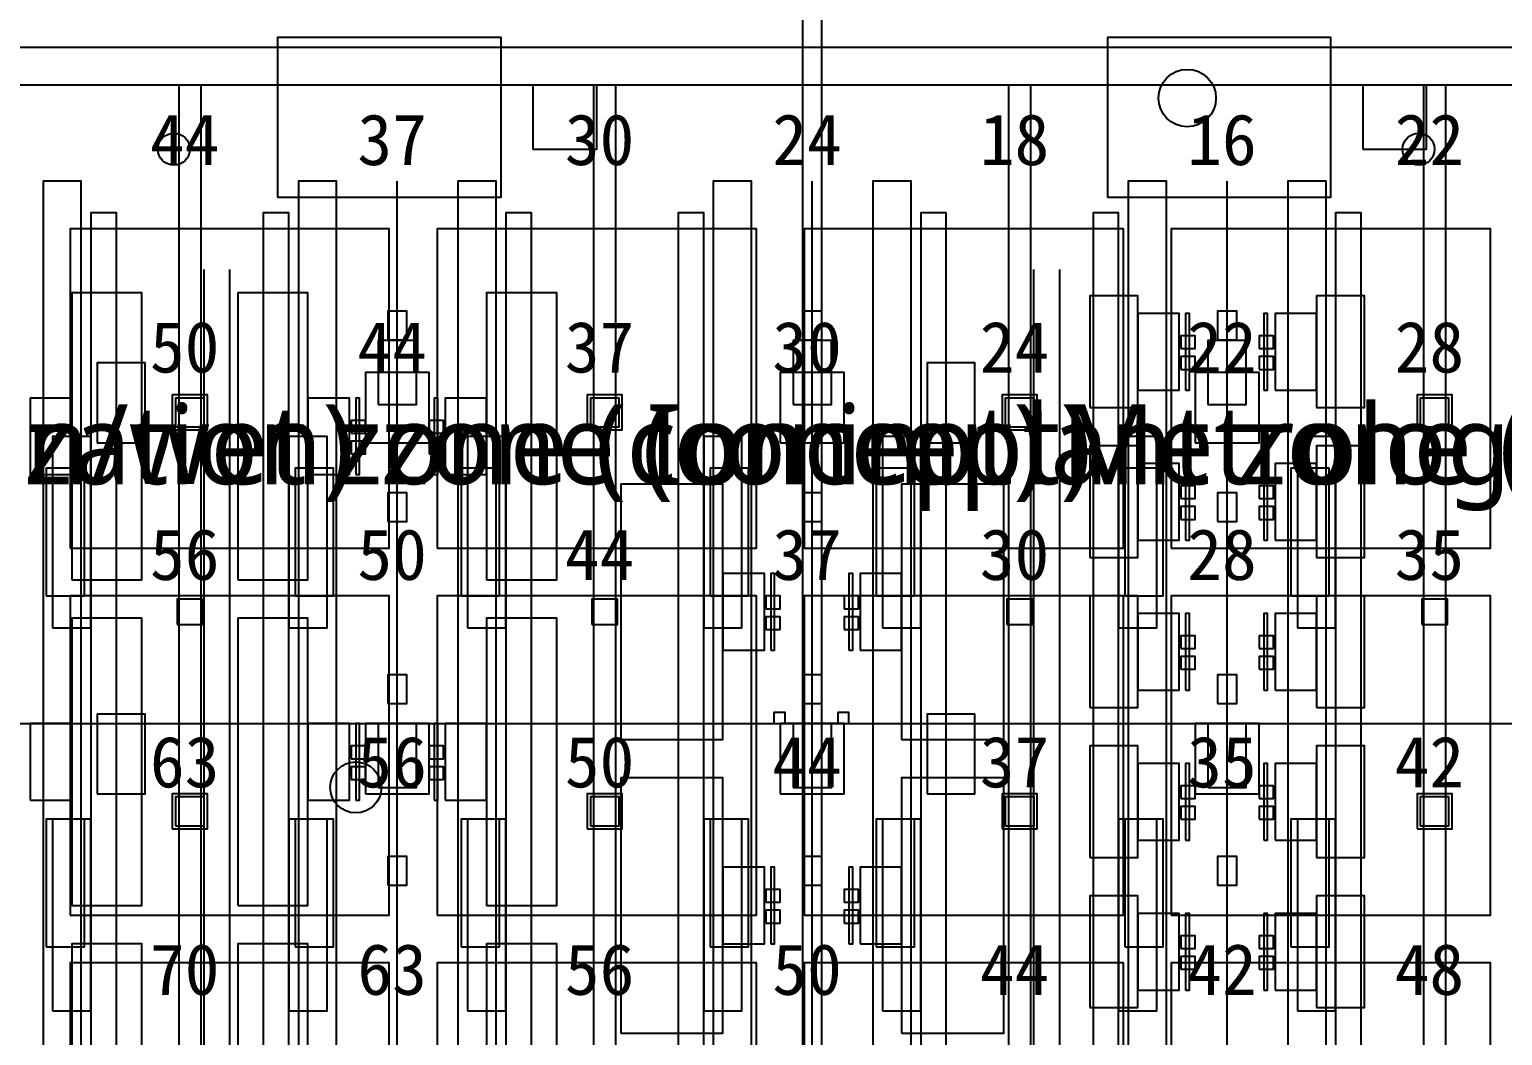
# Model space of a CAD drawing. Header units: metres. Extents: x -1640 to 1560, y -268 to 2338.
# Drawn here: x 139.22 to 185.38, y 1693.22 to 1724.75 of the extents above; entities that cross this region are included whole.
import ezdxf

# ---------------------------------------------------------------- set-up
doc = ezdxf.new("R2010")
doc.units = ezdxf.units.M
for name, color, linetype in [('1F_CHL', 4, 'Continuous'), ('1F_EHS_EXIT_DOOR_CONCEPT', 3, 'Continuous'), ('1F_EHS_EXTINGUISHER_HYDRANT_CABINET_CONCEPT', 1, 'Continuous'), ('1F_PUMP', 2, 'Continuous'), ('1F_SCR', 3, 'Continuous'), ('1F_STRUCT_COLUMN', 8, 'Continuous'), ('1F_ZONE', 3, 'Continuous'), ('2F_CSF_LATERAL_RACK_CONCEPT', 9, 'Continuous'), ('2F_EHS_EXIT_DOOR_CONCEPT', 3, 'Continuous'), ('2F_RFG', 5, 'Continuous'), ('2F_STRUCT_COLUMN', 8, 'Continuous'), ('2F_VMB', 6, 'Continuous'), ('2F_ZONE', 3, 'Continuous'), ('3F_CLEANROOM_OVERHEAD_PIPE_DUCT_CONCEPT', 9, 'Continuous'), ('3F_EHS_EGRESS_DIST_M', 2, 'Continuous'), ('3F_EHS_EXIT_DOOR_CONCEPT', 3, 'Continuous'), ('3F_EHS_SAFETY_SHOWER_EYEWASH_CONCEPT', 3, 'Continuous'), ('3F_FOUP', 5, 'Continuous'), ('3F_IMP', 1, 'Continuous'), ('3F_METRO', 2, 'Continuous'), ('3F_OHT', 9, 'Continuous'), ('3F_OHTV', 1, 'Continuous'), ('3F_STRUCT_COLUMN', 8, 'Continuous'), ('3F_TBAR', 6, 'Continuous'), ('3F_TEXT', 7, 'Continuous'), ('3F_WET', 6, 'Continuous'), ('3F_ZONE', 3, 'Continuous'), ('4F_FFU', 1, 'Continuous'), ('4F_STRUCT_PLENUM_TRUSS_CONCEPT', 9, 'Continuous'), ('4F_ZONE', 3, 'Continuous'), ('5F_CHL', 4, 'Continuous'), ('5F_EHS_EXIT_DOOR_CONCEPT', 3, 'Continuous'), ('5F_EHS_EXTINGUISHER_HYDRANT_CABINET_CONCEPT', 1, 'Continuous'), ('5F_PUMP', 2, 'Continuous'), ('5F_SCR', 3, 'Continuous'), ('5F_STRUCT_COLUMN', 8, 'Continuous'), ('5F_ZONE', 3, 'Continuous'), ('6F_CSF_LATERAL_RACK_CONCEPT', 9, 'Continuous'), ('6F_EHS_EXIT_DOOR_CONCEPT', 3, 'Continuous'), ('6F_RFG', 5, 'Continuous'), ('6F_STRUCT_COLUMN', 8, 'Continuous'), ('6F_VMB', 6, 'Continuous'), ('6F_ZONE', 3, 'Continuous'), ('7F_CLEANROOM_OVERHEAD_PIPE_DUCT_CONCEPT', 9, 'Continuous'), ('7F_EHS_EGRESS_DIST_M', 2, 'Continuous'), ('7F_EHS_EXIT_DOOR_CONCEPT', 3, 'Continuous'), ('7F_EHS_SAFETY_SHOWER_EYEWASH_CONCEPT', 3, 'Continuous'), ('7F_FOUP', 5, 'Continuous'), ('7F_IMP', 1, 'Continuous'), ('7F_METRO', 2, 'Continuous'), ('7F_OHT', 9, 'Continuous'), ('7F_OHTV', 1, 'Continuous'), ('7F_STRUCT_COLUMN', 8, 'Continuous'), ('7F_TBAR', 6, 'Continuous'), ('7F_TEXT', 7, 'Continuous'), ('7F_WET', 6, 'Continuous'), ('7F_ZONE', 3, 'Continuous'), ('8F_FFU', 1, 'Continuous'), ('8F_STRUCT_PLENUM_TRUSS_CONCEPT', 9, 'Continuous'), ('8F_ZONE', 3, 'Continuous'), ('EHS_GAS_SUPPLY', 3, 'Continuous'), ('EHS_PROCESS_EXHAUST', 1, 'Continuous'), ('EHS_TREATED_EXHAUST', 30, 'Continuous'), ('RF_RSC', 4, 'Continuous'), ('RF_STACK', 2, 'Continuous'), ('UTIL_EXH.VOC_CONCEPT', 6, 'Continuous'), ('UTIL_GAS.SPEC_CONCEPT', 3, 'Continuous'), ('UTIL_PCW.R_CONCEPT', 1, 'Continuous'), ('UTIL_PCW.S_CONCEPT', 6, 'Continuous')]:
    doc.layers.add(name, color=color, linetype=linetype)
doc.styles.add('KO', font='malgun.ttf')

msp = doc.modelspace()

# ---------------------------------------------------------------- linework, layer by layer
at = {"layer": '1F_CHL'}
for points in [[(141.35, 1711.8), (142.85, 1711.8), (142.85, 1714.3), (141.35, 1714.3)], [(167.35, 1711.8), (168.85, 1711.8), (168.85, 1714.3), (167.35, 1714.3)], [(141.35, 1700.8), (142.85, 1700.8), (142.85, 1703.3), (141.35, 1703.3)], [(167.35, 1700.8), (168.85, 1700.8), (168.85, 1703.3), (167.35, 1703.3)]]:
    msp.add_lwpolyline(points, close=True, dxfattribs=at)
at = {"layer": '1F_EHS_EXIT_DOOR_CONCEPT'}
msp.add_circle((175.5, 1722.6), 0.9, dxfattribs=at)
at = {"layer": '1F_EHS_EXTINGUISHER_HYDRANT_CABINET_CONCEPT'}
for centre in [(143.75, 1721), (182.75, 1721)]:
    msp.add_circle(centre, 0.5, dxfattribs=at)
at = {"layer": '1F_PUMP'}
for points in [[(139.75, 1707), (140.95, 1707), (140.95, 1711), (139.75, 1711)], [(147.55, 1707), (148.75, 1707), (148.75, 1711), (147.55, 1711)], [(152.75, 1707), (153.95, 1707), (153.95, 1711), (152.75, 1711)], [(160.55, 1707), (161.75, 1707), (161.75, 1711), (160.55, 1711)], [(165.75, 1707), (166.95, 1707), (166.95, 1711), (165.75, 1711)], [(173.55, 1707), (174.75, 1707), (174.75, 1711), (173.55, 1711)], [(178.75, 1707), (179.95, 1707), (179.95, 1711), (178.75, 1711)], [(139.75, 1696), (140.95, 1696), (140.95, 1700), (139.75, 1700)], [(147.55, 1696), (148.75, 1696), (148.75, 1700), (147.55, 1700)], [(152.75, 1696), (153.95, 1696), (153.95, 1700), (152.75, 1700)], [(160.55, 1696), (161.75, 1696), (161.75, 1700), (160.55, 1700)], [(165.75, 1696), (166.95, 1696), (166.95, 1700), (165.75, 1700)], [(173.55, 1696), (174.75, 1696), (174.75, 1700), (173.55, 1700)], [(178.75, 1696), (179.95, 1696), (179.95, 1700), (178.75, 1700)]]:
    msp.add_lwpolyline(points, close=True, dxfattribs=at)
at = {"layer": '1F_SCR'}
for points in [[(149.75, 1711.8), (151.75, 1711.8), (151.75, 1714), (149.75, 1714)], [(162.75, 1711.8), (164.75, 1711.8), (164.75, 1714), (162.75, 1714)], [(175.75, 1711.8), (177.75, 1711.8), (177.75, 1714), (175.75, 1714)], [(149.75, 1700.8), (151.75, 1700.8), (151.75, 1703), (149.75, 1703)], [(162.75, 1700.8), (164.75, 1700.8), (164.75, 1703), (162.75, 1703)], [(175.75, 1700.8), (177.75, 1700.8), (177.75, 1703), (175.75, 1703)]]:
    msp.add_lwpolyline(points, close=True, dxfattribs=at)
at = {"layer": '1F_STRUCT_COLUMN'}
for points in [[(143.7, 1712.2), (144.8, 1712.2), (144.8, 1713.3), (143.7, 1713.3)], [(156.7, 1712.2), (157.8, 1712.2), (157.8, 1713.3), (156.7, 1713.3)], [(169.7, 1712.2), (170.8, 1712.2), (170.8, 1713.3), (169.7, 1713.3)], [(182.7, 1712.2), (183.8, 1712.2), (183.8, 1713.3), (182.7, 1713.3)], [(143.7, 1699.7), (144.8, 1699.7), (144.8, 1700.8), (143.7, 1700.8)], [(156.7, 1699.7), (157.8, 1699.7), (157.8, 1700.8), (156.7, 1700.8)], [(169.7, 1699.7), (170.8, 1699.7), (170.8, 1700.8), (169.7, 1700.8)], [(182.7, 1699.7), (183.8, 1699.7), (183.8, 1700.8), (182.7, 1700.8)]]:
    msp.add_lwpolyline(points, close=True, dxfattribs=at)
at = {"layer": '1F_ZONE'}
msp.add_lwpolyline([(-33.5, 1569), (192, 1569), (192, 1723), (-33.5, 1723)], close=True, dxfattribs=at)
at = {"layer": '2F_CSF_LATERAL_RACK_CONCEPT'}
for points in [[(141.15, 1573), (141.95, 1573), (141.95, 1719), (141.15, 1719)], [(146.55, 1573), (147.35, 1573), (147.35, 1719), (146.55, 1719)], [(154.15, 1573), (154.95, 1573), (154.95, 1719), (154.15, 1719)], [(159.55, 1573), (160.35, 1573), (160.35, 1719), (159.55, 1719)], [(167.15, 1573), (167.95, 1573), (167.95, 1719), (167.15, 1719)], [(172.55, 1573), (173.35, 1573), (173.35, 1719), (172.55, 1719)], [(180.15, 1573), (180.95, 1573), (180.95, 1719), (180.15, 1719)]]:
    msp.add_lwpolyline(points, close=True, dxfattribs=at)
at = {"layer": '2F_EHS_EXIT_DOOR_CONCEPT'}
msp.add_circle((175.5, 1722.6), 0.9, dxfattribs=at)
at = {"layer": '2F_RFG'}
for points in [[(139.95, 1706), (141.15, 1706), (141.15, 1712), (139.95, 1712)], [(147.35, 1706), (148.55, 1706), (148.55, 1712), (147.35, 1712)], [(152.95, 1706), (154.15, 1706), (154.15, 1712), (152.95, 1712)], [(160.35, 1706), (161.55, 1706), (161.55, 1712), (160.35, 1712)], [(165.95, 1706), (167.15, 1706), (167.15, 1712), (165.95, 1712)], [(173.35, 1706), (174.55, 1706), (174.55, 1712), (173.35, 1712)], [(178.95, 1706), (180.15, 1706), (180.15, 1712), (178.95, 1712)], [(139.95, 1694), (141.15, 1694), (141.15, 1700), (139.95, 1700)], [(147.35, 1694), (148.55, 1694), (148.55, 1700), (147.35, 1700)], [(152.95, 1694), (154.15, 1694), (154.15, 1700), (152.95, 1700)], [(160.35, 1694), (161.55, 1694), (161.55, 1700), (160.35, 1700)], [(165.95, 1694), (167.15, 1694), (167.15, 1700), (165.95, 1700)], [(173.35, 1694), (174.55, 1694), (174.55, 1700), (173.35, 1700)], [(178.95, 1694), (180.15, 1694), (180.15, 1700), (178.95, 1700)]]:
    msp.add_lwpolyline(points, close=True, dxfattribs=at)
at = {"layer": '2F_STRUCT_COLUMN'}
for points in [[(143.8, 1712.3), (144.7, 1712.3), (144.7, 1713.2), (143.8, 1713.2)], [(156.8, 1712.3), (157.7, 1712.3), (157.7, 1713.2), (156.8, 1713.2)], [(169.8, 1712.3), (170.7, 1712.3), (170.7, 1713.2), (169.8, 1713.2)], [(182.8, 1712.3), (183.7, 1712.3), (183.7, 1713.2), (182.8, 1713.2)], [(143.8, 1699.8), (144.7, 1699.8), (144.7, 1700.7), (143.8, 1700.7)], [(156.8, 1699.8), (157.7, 1699.8), (157.7, 1700.7), (156.8, 1700.7)], [(169.8, 1699.8), (170.7, 1699.8), (170.7, 1700.7), (169.8, 1700.7)], [(182.8, 1699.8), (183.7, 1699.8), (183.7, 1700.7), (182.8, 1700.7)]]:
    msp.add_lwpolyline(points, close=True, dxfattribs=at)
at = {"layer": '2F_VMB'}
for points in [[(150.15, 1713), (151.35, 1713), (151.35, 1715), (150.15, 1715)], [(163.15, 1713), (164.35, 1713), (164.35, 1715), (163.15, 1715)], [(176.15, 1713), (177.35, 1713), (177.35, 1715), (176.15, 1715)], [(150.15, 1701), (151.35, 1701), (151.35, 1703), (150.15, 1703)], [(163.15, 1701), (164.35, 1701), (164.35, 1703), (163.15, 1703)], [(176.15, 1701), (177.35, 1701), (177.35, 1703), (176.15, 1703)]]:
    msp.add_lwpolyline(points, close=True, dxfattribs=at)
at = {"layer": '2F_ZONE'}
msp.add_lwpolyline([(-33.5, 1569), (192, 1569), (192, 1723), (-33.5, 1723)], close=True, dxfattribs=at)
at = {"layer": '3F_CLEANROOM_OVERHEAD_PIPE_DUCT_CONCEPT'}
for points in [[(139.65, 1572), (140.85, 1572), (140.85, 1720), (139.65, 1720)], [(147.65, 1572), (148.85, 1572), (148.85, 1720), (147.65, 1720)], [(152.65, 1572), (153.85, 1572), (153.85, 1720), (152.65, 1720)], [(160.65, 1572), (161.85, 1572), (161.85, 1720), (160.65, 1720)], [(165.65, 1572), (166.85, 1572), (166.85, 1720), (165.65, 1720)], [(173.65, 1572), (174.85, 1572), (174.85, 1720), (173.65, 1720)], [(178.65, 1572), (179.85, 1572), (179.85, 1720), (178.65, 1720)]]:
    msp.add_lwpolyline(points, close=True, dxfattribs=at)
at = {"layer": '3F_EHS_EXIT_DOOR_CONCEPT'}
msp.add_circle((175.5, 1722.6), 0.9, dxfattribs=at)
at = {"layer": '3F_EHS_SAFETY_SHOWER_EYEWASH_CONCEPT'}
msp.add_circle((149.45, 1701), 0.8, dxfattribs=at)
at = {"layer": '3F_FOUP'}
for points in [[(175.3, 1714.75), (175.75, 1714.75), (175.75, 1715.15), (175.3, 1715.15)], [(177.75, 1714.75), (178.2, 1714.75), (178.2, 1715.15), (177.75, 1715.15)], [(175.3, 1714.1), (175.75, 1714.1), (175.75, 1714.5), (175.3, 1714.5)], [(177.75, 1714.1), (178.2, 1714.1), (178.2, 1714.5), (177.75, 1714.5)], [(149.3, 1712.1), (149.75, 1712.1), (149.75, 1712.5), (149.3, 1712.5)], [(151.75, 1712.1), (152.2, 1712.1), (152.2, 1712.5), (151.75, 1712.5)], [(149.3, 1711.45), (149.75, 1711.45), (149.75, 1711.85), (149.3, 1711.85)], [(151.75, 1711.45), (152.2, 1711.45), (152.2, 1711.85), (151.75, 1711.85)], [(175.3, 1710.05), (175.75, 1710.05), (175.75, 1710.45), (175.3, 1710.45)], [(177.75, 1710.05), (178.2, 1710.05), (178.2, 1710.45), (177.75, 1710.45)], [(175.3, 1709.4), (175.75, 1709.4), (175.75, 1709.8), (175.3, 1709.8)], [(177.75, 1709.4), (178.2, 1709.4), (178.2, 1709.8), (177.75, 1709.8)], [(162.3, 1706.6), (162.75, 1706.6), (162.75, 1707), (162.3, 1707)], [(164.75, 1706.6), (165.2, 1706.6), (165.2, 1707), (164.75, 1707)], [(162.3, 1705.95), (162.75, 1705.95), (162.75, 1706.35), (162.3, 1706.35)], [(164.75, 1705.95), (165.2, 1705.95), (165.2, 1706.35), (164.75, 1706.35)], [(175.3, 1705.35), (175.75, 1705.35), (175.75, 1705.75), (175.3, 1705.75)], [(177.75, 1705.35), (178.2, 1705.35), (178.2, 1705.75), (177.75, 1705.75)], [(175.3, 1704.7), (175.75, 1704.7), (175.75, 1705.1), (175.3, 1705.1)], [(177.75, 1704.7), (178.2, 1704.7), (178.2, 1705.1), (177.75, 1705.1)], [(149.3, 1701.9), (149.75, 1701.9), (149.75, 1702.3), (149.3, 1702.3)], [(151.75, 1701.9), (152.2, 1701.9), (152.2, 1702.3), (151.75, 1702.3)], [(149.3, 1701.25), (149.75, 1701.25), (149.75, 1701.65), (149.3, 1701.65)], [(151.75, 1701.25), (152.2, 1701.25), (152.2, 1701.65), (151.75, 1701.65)], [(175.3, 1700.65), (175.75, 1700.65), (175.75, 1701.05), (175.3, 1701.05)], [(177.75, 1700.65), (178.2, 1700.65), (178.2, 1701.05), (177.75, 1701.05)], [(175.3, 1700), (175.75, 1700), (175.75, 1700.4), (175.3, 1700.4)], [(177.75, 1700), (178.2, 1700), (178.2, 1700.4), (177.75, 1700.4)], [(162.3, 1697.4), (162.75, 1697.4), (162.75, 1697.8), (162.3, 1697.8)], [(164.75, 1697.4), (165.2, 1697.4), (165.2, 1697.8), (164.75, 1697.8)], [(162.3, 1696.75), (162.75, 1696.75), (162.75, 1697.15), (162.3, 1697.15)], [(164.75, 1696.75), (165.2, 1696.75), (165.2, 1697.15), (164.75, 1697.15)], [(175.3, 1695.95), (175.75, 1695.95), (175.75, 1696.35), (175.3, 1696.35)], [(177.75, 1695.95), (178.2, 1695.95), (178.2, 1696.35), (177.75, 1696.35)], [(175.3, 1695.3), (175.75, 1695.3), (175.75, 1695.7), (175.3, 1695.7)], [(177.75, 1695.3), (178.2, 1695.3), (178.2, 1695.7), (177.75, 1695.7)]]:
    msp.add_lwpolyline(points, close=True, dxfattribs=at)
at = {"layer": '3F_IMP'}
for points in [[(157.75, 1702.5), (160.95, 1702.5), (160.95, 1710.5), (157.75, 1710.5)], [(166.55, 1702.5), (169.75, 1702.5), (169.75, 1710.5), (166.55, 1710.5)], [(160.95, 1705.3), (162.25, 1705.3), (162.25, 1707.7), (160.95, 1707.7)], [(165.25, 1705.3), (166.55, 1705.3), (166.55, 1707.7), (165.25, 1707.7)], [(157.75, 1693.3), (160.95, 1693.3), (160.95, 1701.3), (157.75, 1701.3)], [(166.55, 1693.3), (169.75, 1693.3), (169.75, 1701.3), (166.55, 1701.3)], [(160.95, 1696.1), (162.25, 1696.1), (162.25, 1698.5), (160.95, 1698.5)], [(165.25, 1696.1), (166.55, 1696.1), (166.55, 1698.5), (165.25, 1698.5)]]:
    msp.add_lwpolyline(points, close=True, dxfattribs=at)
at = {"layer": '3F_METRO'}
for points in [[(172.45, 1712.9), (173.95, 1712.9), (173.95, 1716.4), (172.45, 1716.4)], [(179.55, 1712.9), (181.05, 1712.9), (181.05, 1716.4), (179.55, 1716.4)], [(173.95, 1713.45), (175.25, 1713.45), (175.25, 1715.85), (173.95, 1715.85)], [(178.25, 1713.45), (179.55, 1713.45), (179.55, 1715.85), (178.25, 1715.85)], [(172.45, 1708.2), (173.95, 1708.2), (173.95, 1711.7), (172.45, 1711.7)], [(179.55, 1708.2), (181.05, 1708.2), (181.05, 1711.7), (179.55, 1711.7)], [(173.95, 1708.75), (175.25, 1708.75), (175.25, 1711.15), (173.95, 1711.15)], [(178.25, 1708.75), (179.55, 1708.75), (179.55, 1711.15), (178.25, 1711.15)], [(172.45, 1703.5), (173.95, 1703.5), (173.95, 1707), (172.45, 1707)], [(179.55, 1703.5), (181.05, 1703.5), (181.05, 1707), (179.55, 1707)], [(173.95, 1704.05), (175.25, 1704.05), (175.25, 1706.45), (173.95, 1706.45)], [(178.25, 1704.05), (179.55, 1704.05), (179.55, 1706.45), (178.25, 1706.45)], [(172.45, 1698.8), (173.95, 1698.8), (173.95, 1702.3), (172.45, 1702.3)], [(179.55, 1698.8), (181.05, 1698.8), (181.05, 1702.3), (179.55, 1702.3)], [(173.95, 1699.35), (175.25, 1699.35), (175.25, 1701.75), (173.95, 1701.75)], [(178.25, 1699.35), (179.55, 1699.35), (179.55, 1701.75), (178.25, 1701.75)], [(172.45, 1694.1), (173.95, 1694.1), (173.95, 1697.6), (172.45, 1697.6)], [(179.55, 1694.1), (181.05, 1694.1), (181.05, 1697.6), (179.55, 1697.6)], [(173.95, 1694.65), (175.25, 1694.65), (175.25, 1697.05), (173.95, 1697.05)], [(178.25, 1694.65), (179.55, 1694.65), (179.55, 1697.05), (178.25, 1697.05)]]:
    msp.add_lwpolyline(points, close=True, dxfattribs=at)
at = {"layer": '3F_OHT'}
for p, q in [((150.75, 1650), (150.75, 1720)), ((163.75, 1650), (163.75, 1720)), ((176.75, 1650), (176.75, 1720))]:
    msp.add_line(p, q, dxfattribs=at)
at = {"layer": '3F_OHTV'}
for points in [[(150.45, 1715.02), (151.05, 1715.02), (151.05, 1715.92), (150.45, 1715.92)], [(163.45, 1715.02), (164.05, 1715.02), (164.05, 1715.92), (163.45, 1715.92)], [(176.45, 1715.02), (177.05, 1715.02), (177.05, 1715.92), (176.45, 1715.92)], [(150.45, 1709.33), (151.05, 1709.33), (151.05, 1710.23), (150.45, 1710.23)], [(163.45, 1709.33), (164.05, 1709.33), (164.05, 1710.23), (163.45, 1710.23)], [(176.45, 1709.33), (177.05, 1709.33), (177.05, 1710.23), (176.45, 1710.23)], [(150.45, 1703.63), (151.05, 1703.63), (151.05, 1704.53), (150.45, 1704.53)], [(163.45, 1703.63), (164.05, 1703.63), (164.05, 1704.53), (163.45, 1704.53)], [(176.45, 1703.63), (177.05, 1703.63), (177.05, 1704.53), (176.45, 1704.53)], [(150.45, 1697.94), (151.05, 1697.94), (151.05, 1698.84), (150.45, 1698.84)], [(163.45, 1697.94), (164.05, 1697.94), (164.05, 1698.84), (163.45, 1698.84)], [(176.45, 1697.94), (177.05, 1697.94), (177.05, 1698.84), (176.45, 1698.84)]]:
    msp.add_lwpolyline(points, close=True, dxfattribs=at)
at = {"layer": '3F_STRUCT_COLUMN'}
for points in [[(143.85, 1706.1), (144.65, 1706.1), (144.65, 1706.9), (143.85, 1706.9)], [(156.85, 1706.1), (157.65, 1706.1), (157.65, 1706.9), (156.85, 1706.9)], [(169.85, 1706.1), (170.65, 1706.1), (170.65, 1706.9), (169.85, 1706.9)], [(182.85, 1706.1), (183.65, 1706.1), (183.65, 1706.9), (182.85, 1706.9)]]:
    msp.add_lwpolyline(points, close=True, dxfattribs=at)
at = {"layer": '3F_TBAR'}
for points in [[(175.45, 1713.45), (175.57, 1713.45), (175.57, 1715.85), (175.45, 1715.85)], [(177.9, 1713.45), (178.02, 1713.45), (178.02, 1715.85), (177.9, 1715.85)], [(149.45, 1710.8), (149.57, 1710.8), (149.57, 1713.2), (149.45, 1713.2)], [(151.9, 1710.8), (152.02, 1710.8), (152.02, 1713.2), (151.9, 1713.2)], [(175.45, 1708.75), (175.57, 1708.75), (175.57, 1711.15), (175.45, 1711.15)], [(177.9, 1708.75), (178.02, 1708.75), (178.02, 1711.15), (177.9, 1711.15)], [(162.45, 1705.3), (162.57, 1705.3), (162.57, 1707.7), (162.45, 1707.7)], [(164.9, 1705.3), (165.02, 1705.3), (165.02, 1707.7), (164.9, 1707.7)], [(175.45, 1704.05), (175.57, 1704.05), (175.57, 1706.45), (175.45, 1706.45)], [(177.9, 1704.05), (178.02, 1704.05), (178.02, 1706.45), (177.9, 1706.45)], [(149.45, 1700.6), (149.57, 1700.6), (149.57, 1703), (149.45, 1703)], [(151.9, 1700.6), (152.02, 1700.6), (152.02, 1703), (151.9, 1703)], [(175.45, 1699.35), (175.57, 1699.35), (175.57, 1701.75), (175.45, 1701.75)], [(177.9, 1699.35), (178.02, 1699.35), (178.02, 1701.75), (177.9, 1701.75)], [(162.45, 1696.1), (162.57, 1696.1), (162.57, 1698.5), (162.45, 1698.5)], [(164.9, 1696.1), (165.02, 1696.1), (165.02, 1698.5), (164.9, 1698.5)], [(175.45, 1694.65), (175.57, 1694.65), (175.57, 1697.05), (175.45, 1697.05)], [(177.9, 1694.65), (178.02, 1694.65), (178.02, 1697.05), (177.9, 1697.05)]]:
    msp.add_lwpolyline(points, close=True, dxfattribs=at)
at = {"layer": '3F_WET'}
for points in [[(140.55, 1707.5), (142.75, 1707.5), (142.75, 1716.5), (140.55, 1716.5)], [(145.75, 1707.5), (147.95, 1707.5), (147.95, 1716.5), (145.75, 1716.5)], [(153.55, 1707.5), (155.75, 1707.5), (155.75, 1716.5), (153.55, 1716.5)], [(139.25, 1710.8), (140.55, 1710.8), (140.55, 1713.2), (139.25, 1713.2)], [(147.95, 1710.8), (149.25, 1710.8), (149.25, 1713.2), (147.95, 1713.2)], [(152.25, 1710.8), (153.55, 1710.8), (153.55, 1713.2), (152.25, 1713.2)], [(140.55, 1697.3), (142.75, 1697.3), (142.75, 1706.3), (140.55, 1706.3)], [(145.75, 1697.3), (147.95, 1697.3), (147.95, 1706.3), (145.75, 1706.3)], [(153.55, 1697.3), (155.75, 1697.3), (155.75, 1706.3), (153.55, 1706.3)], [(139.25, 1700.6), (140.55, 1700.6), (140.55, 1703), (139.25, 1703)], [(147.95, 1700.6), (149.25, 1700.6), (149.25, 1703), (147.95, 1703)], [(152.25, 1700.6), (153.55, 1700.6), (153.55, 1703), (152.25, 1703)], [(140.55, 1687.1), (142.75, 1687.1), (142.75, 1696.1), (140.55, 1696.1)], [(145.75, 1687.1), (147.95, 1687.1), (147.95, 1696.1), (145.75, 1696.1)], [(153.55, 1687.1), (155.75, 1687.1), (155.75, 1696.1), (153.55, 1696.1)]]:
    msp.add_lwpolyline(points, close=True, dxfattribs=at)
at = {"layer": '3F_ZONE'}
msp.add_lwpolyline([(-33.5, 1569), (192, 1569), (192, 1723), (-33.5, 1723)], close=True, dxfattribs=at)
at = {"layer": '4F_FFU'}
for points in [[(140.5, 1708.5), (150.5, 1708.5), (150.5, 1718.5), (140.5, 1718.5)], [(152, 1708.5), (162, 1708.5), (162, 1718.5), (152, 1718.5)], [(163.5, 1708.5), (173.5, 1708.5), (173.5, 1718.5), (163.5, 1718.5)], [(175, 1708.5), (185, 1708.5), (185, 1718.5), (175, 1718.5)], [(140.5, 1697), (150.5, 1697), (150.5, 1707), (140.5, 1707)], [(152, 1697), (162, 1697), (162, 1707), (152, 1707)], [(163.5, 1697), (173.5, 1697), (173.5, 1707), (163.5, 1707)], [(175, 1697), (185, 1697), (185, 1707), (175, 1707)], [(140.5, 1685.5), (150.5, 1685.5), (150.5, 1695.5), (140.5, 1695.5)], [(152, 1685.5), (162, 1685.5), (162, 1695.5), (152, 1695.5)], [(163.5, 1685.5), (173.5, 1685.5), (173.5, 1695.5), (163.5, 1695.5)], [(175, 1685.5), (185, 1685.5), (185, 1695.5), (175, 1695.5)]]:
    msp.add_lwpolyline(points, close=True, dxfattribs=at)
at = {"layer": '4F_STRUCT_PLENUM_TRUSS_CONCEPT'}
for points in [[(143.9, 1569), (144.6, 1569), (144.6, 1723), (143.9, 1723)], [(156.9, 1569), (157.6, 1569), (157.6, 1723), (156.9, 1723)], [(169.9, 1569), (170.6, 1569), (170.6, 1723), (169.9, 1723)], [(182.9, 1569), (183.6, 1569), (183.6, 1723), (182.9, 1723)]]:
    msp.add_lwpolyline(points, close=True, dxfattribs=at)
at = {"layer": '4F_ZONE'}
msp.add_lwpolyline([(-33.5, 1569), (192, 1569), (192, 1723), (-33.5, 1723)], close=True, dxfattribs=at)
at = {"layer": '5F_CHL'}
for points in [[(141.35, 1711.8), (142.85, 1711.8), (142.85, 1714.3), (141.35, 1714.3)], [(167.35, 1711.8), (168.85, 1711.8), (168.85, 1714.3), (167.35, 1714.3)], [(141.35, 1700.8), (142.85, 1700.8), (142.85, 1703.3), (141.35, 1703.3)], [(167.35, 1700.8), (168.85, 1700.8), (168.85, 1703.3), (167.35, 1703.3)]]:
    msp.add_lwpolyline(points, close=True, dxfattribs=at)
at = {"layer": '5F_EHS_EXIT_DOOR_CONCEPT'}
msp.add_circle((175.5, 1722.6), 0.9, dxfattribs=at)
at = {"layer": '5F_EHS_EXTINGUISHER_HYDRANT_CABINET_CONCEPT'}
for centre in [(143.75, 1721), (182.75, 1721)]:
    msp.add_circle(centre, 0.5, dxfattribs=at)
at = {"layer": '5F_PUMP'}
for points in [[(139.75, 1707), (140.95, 1707), (140.95, 1711), (139.75, 1711)], [(147.55, 1707), (148.75, 1707), (148.75, 1711), (147.55, 1711)], [(152.75, 1707), (153.95, 1707), (153.95, 1711), (152.75, 1711)], [(160.55, 1707), (161.75, 1707), (161.75, 1711), (160.55, 1711)], [(165.75, 1707), (166.95, 1707), (166.95, 1711), (165.75, 1711)], [(173.55, 1707), (174.75, 1707), (174.75, 1711), (173.55, 1711)], [(178.75, 1707), (179.95, 1707), (179.95, 1711), (178.75, 1711)], [(139.75, 1696), (140.95, 1696), (140.95, 1700), (139.75, 1700)], [(147.55, 1696), (148.75, 1696), (148.75, 1700), (147.55, 1700)], [(152.75, 1696), (153.95, 1696), (153.95, 1700), (152.75, 1700)], [(160.55, 1696), (161.75, 1696), (161.75, 1700), (160.55, 1700)], [(165.75, 1696), (166.95, 1696), (166.95, 1700), (165.75, 1700)], [(173.55, 1696), (174.75, 1696), (174.75, 1700), (173.55, 1700)], [(178.75, 1696), (179.95, 1696), (179.95, 1700), (178.75, 1700)]]:
    msp.add_lwpolyline(points, close=True, dxfattribs=at)
at = {"layer": '5F_SCR'}
for points in [[(149.75, 1711.8), (151.75, 1711.8), (151.75, 1714), (149.75, 1714)], [(162.75, 1711.8), (164.75, 1711.8), (164.75, 1714), (162.75, 1714)], [(175.75, 1711.8), (177.75, 1711.8), (177.75, 1714), (175.75, 1714)], [(149.75, 1700.8), (151.75, 1700.8), (151.75, 1703), (149.75, 1703)], [(162.75, 1700.8), (164.75, 1700.8), (164.75, 1703), (162.75, 1703)], [(175.75, 1700.8), (177.75, 1700.8), (177.75, 1703), (175.75, 1703)]]:
    msp.add_lwpolyline(points, close=True, dxfattribs=at)
at = {"layer": '5F_STRUCT_COLUMN'}
for points in [[(143.7, 1712.2), (144.8, 1712.2), (144.8, 1713.3), (143.7, 1713.3)], [(156.7, 1712.2), (157.8, 1712.2), (157.8, 1713.3), (156.7, 1713.3)], [(169.7, 1712.2), (170.8, 1712.2), (170.8, 1713.3), (169.7, 1713.3)], [(182.7, 1712.2), (183.8, 1712.2), (183.8, 1713.3), (182.7, 1713.3)], [(143.7, 1699.7), (144.8, 1699.7), (144.8, 1700.8), (143.7, 1700.8)], [(156.7, 1699.7), (157.8, 1699.7), (157.8, 1700.8), (156.7, 1700.8)], [(169.7, 1699.7), (170.8, 1699.7), (170.8, 1700.8), (169.7, 1700.8)], [(182.7, 1699.7), (183.8, 1699.7), (183.8, 1700.8), (182.7, 1700.8)]]:
    msp.add_lwpolyline(points, close=True, dxfattribs=at)
at = {"layer": '5F_ZONE'}
msp.add_lwpolyline([(-33.5, 1569), (192, 1569), (192, 1723), (-33.5, 1723)], close=True, dxfattribs=at)
at = {"layer": '6F_CSF_LATERAL_RACK_CONCEPT'}
for points in [[(141.15, 1573), (141.95, 1573), (141.95, 1719), (141.15, 1719)], [(146.55, 1573), (147.35, 1573), (147.35, 1719), (146.55, 1719)], [(154.15, 1573), (154.95, 1573), (154.95, 1719), (154.15, 1719)], [(159.55, 1573), (160.35, 1573), (160.35, 1719), (159.55, 1719)], [(167.15, 1573), (167.95, 1573), (167.95, 1719), (167.15, 1719)], [(172.55, 1573), (173.35, 1573), (173.35, 1719), (172.55, 1719)], [(180.15, 1573), (180.95, 1573), (180.95, 1719), (180.15, 1719)]]:
    msp.add_lwpolyline(points, close=True, dxfattribs=at)
at = {"layer": '6F_EHS_EXIT_DOOR_CONCEPT'}
msp.add_circle((175.5, 1722.6), 0.9, dxfattribs=at)
at = {"layer": '6F_RFG'}
for points in [[(139.95, 1706), (141.15, 1706), (141.15, 1712), (139.95, 1712)], [(147.35, 1706), (148.55, 1706), (148.55, 1712), (147.35, 1712)], [(152.95, 1706), (154.15, 1706), (154.15, 1712), (152.95, 1712)], [(160.35, 1706), (161.55, 1706), (161.55, 1712), (160.35, 1712)], [(165.95, 1706), (167.15, 1706), (167.15, 1712), (165.95, 1712)], [(173.35, 1706), (174.55, 1706), (174.55, 1712), (173.35, 1712)], [(178.95, 1706), (180.15, 1706), (180.15, 1712), (178.95, 1712)], [(139.95, 1694), (141.15, 1694), (141.15, 1700), (139.95, 1700)], [(147.35, 1694), (148.55, 1694), (148.55, 1700), (147.35, 1700)], [(152.95, 1694), (154.15, 1694), (154.15, 1700), (152.95, 1700)], [(160.35, 1694), (161.55, 1694), (161.55, 1700), (160.35, 1700)], [(165.95, 1694), (167.15, 1694), (167.15, 1700), (165.95, 1700)], [(173.35, 1694), (174.55, 1694), (174.55, 1700), (173.35, 1700)], [(178.95, 1694), (180.15, 1694), (180.15, 1700), (178.95, 1700)]]:
    msp.add_lwpolyline(points, close=True, dxfattribs=at)
at = {"layer": '6F_STRUCT_COLUMN'}
for points in [[(143.8, 1712.3), (144.7, 1712.3), (144.7, 1713.2), (143.8, 1713.2)], [(156.8, 1712.3), (157.7, 1712.3), (157.7, 1713.2), (156.8, 1713.2)], [(169.8, 1712.3), (170.7, 1712.3), (170.7, 1713.2), (169.8, 1713.2)], [(182.8, 1712.3), (183.7, 1712.3), (183.7, 1713.2), (182.8, 1713.2)], [(143.8, 1699.8), (144.7, 1699.8), (144.7, 1700.7), (143.8, 1700.7)], [(156.8, 1699.8), (157.7, 1699.8), (157.7, 1700.7), (156.8, 1700.7)], [(169.8, 1699.8), (170.7, 1699.8), (170.7, 1700.7), (169.8, 1700.7)], [(182.8, 1699.8), (183.7, 1699.8), (183.7, 1700.7), (182.8, 1700.7)]]:
    msp.add_lwpolyline(points, close=True, dxfattribs=at)
at = {"layer": '6F_VMB'}
for points in [[(150.15, 1713), (151.35, 1713), (151.35, 1715), (150.15, 1715)], [(163.15, 1713), (164.35, 1713), (164.35, 1715), (163.15, 1715)], [(176.15, 1713), (177.35, 1713), (177.35, 1715), (176.15, 1715)], [(150.15, 1701), (151.35, 1701), (151.35, 1703), (150.15, 1703)], [(163.15, 1701), (164.35, 1701), (164.35, 1703), (163.15, 1703)], [(176.15, 1701), (177.35, 1701), (177.35, 1703), (176.15, 1703)]]:
    msp.add_lwpolyline(points, close=True, dxfattribs=at)
at = {"layer": '6F_ZONE'}
msp.add_lwpolyline([(-33.5, 1569), (192, 1569), (192, 1723), (-33.5, 1723)], close=True, dxfattribs=at)
at = {"layer": '7F_CLEANROOM_OVERHEAD_PIPE_DUCT_CONCEPT'}
for points in [[(139.65, 1572), (140.85, 1572), (140.85, 1720), (139.65, 1720)], [(147.65, 1572), (148.85, 1572), (148.85, 1720), (147.65, 1720)], [(152.65, 1572), (153.85, 1572), (153.85, 1720), (152.65, 1720)], [(160.65, 1572), (161.85, 1572), (161.85, 1720), (160.65, 1720)], [(165.65, 1572), (166.85, 1572), (166.85, 1720), (165.65, 1720)], [(173.65, 1572), (174.85, 1572), (174.85, 1720), (173.65, 1720)], [(178.65, 1572), (179.85, 1572), (179.85, 1720), (178.65, 1720)]]:
    msp.add_lwpolyline(points, close=True, dxfattribs=at)
at = {"layer": '7F_EHS_EXIT_DOOR_CONCEPT'}
msp.add_circle((175.5, 1722.6), 0.9, dxfattribs=at)
at = {"layer": '7F_EHS_SAFETY_SHOWER_EYEWASH_CONCEPT'}
msp.add_circle((149.45, 1701), 0.8, dxfattribs=at)
at = {"layer": '7F_FOUP'}
for points in [[(175.3, 1714.75), (175.75, 1714.75), (175.75, 1715.15), (175.3, 1715.15)], [(177.75, 1714.75), (178.2, 1714.75), (178.2, 1715.15), (177.75, 1715.15)], [(175.3, 1714.1), (175.75, 1714.1), (175.75, 1714.5), (175.3, 1714.5)], [(177.75, 1714.1), (178.2, 1714.1), (178.2, 1714.5), (177.75, 1714.5)], [(149.3, 1712.1), (149.75, 1712.1), (149.75, 1712.5), (149.3, 1712.5)], [(151.75, 1712.1), (152.2, 1712.1), (152.2, 1712.5), (151.75, 1712.5)], [(149.3, 1711.45), (149.75, 1711.45), (149.75, 1711.85), (149.3, 1711.85)], [(151.75, 1711.45), (152.2, 1711.45), (152.2, 1711.85), (151.75, 1711.85)], [(175.3, 1710.05), (175.75, 1710.05), (175.75, 1710.45), (175.3, 1710.45)], [(177.75, 1710.05), (178.2, 1710.05), (178.2, 1710.45), (177.75, 1710.45)], [(175.3, 1709.4), (175.75, 1709.4), (175.75, 1709.8), (175.3, 1709.8)], [(177.75, 1709.4), (178.2, 1709.4), (178.2, 1709.8), (177.75, 1709.8)], [(162.3, 1706.6), (162.75, 1706.6), (162.75, 1707), (162.3, 1707)], [(164.75, 1706.6), (165.2, 1706.6), (165.2, 1707), (164.75, 1707)], [(162.3, 1705.95), (162.75, 1705.95), (162.75, 1706.35), (162.3, 1706.35)], [(164.75, 1705.95), (165.2, 1705.95), (165.2, 1706.35), (164.75, 1706.35)], [(175.3, 1705.35), (175.75, 1705.35), (175.75, 1705.75), (175.3, 1705.75)], [(177.75, 1705.35), (178.2, 1705.35), (178.2, 1705.75), (177.75, 1705.75)], [(175.3, 1704.7), (175.75, 1704.7), (175.75, 1705.1), (175.3, 1705.1)], [(177.75, 1704.7), (178.2, 1704.7), (178.2, 1705.1), (177.75, 1705.1)], [(149.3, 1701.9), (149.75, 1701.9), (149.75, 1702.3), (149.3, 1702.3)], [(151.75, 1701.9), (152.2, 1701.9), (152.2, 1702.3), (151.75, 1702.3)], [(149.3, 1701.25), (149.75, 1701.25), (149.75, 1701.65), (149.3, 1701.65)], [(151.75, 1701.25), (152.2, 1701.25), (152.2, 1701.65), (151.75, 1701.65)], [(175.3, 1700.65), (175.75, 1700.65), (175.75, 1701.05), (175.3, 1701.05)], [(177.75, 1700.65), (178.2, 1700.65), (178.2, 1701.05), (177.75, 1701.05)], [(175.3, 1700), (175.75, 1700), (175.75, 1700.4), (175.3, 1700.4)], [(177.75, 1700), (178.2, 1700), (178.2, 1700.4), (177.75, 1700.4)], [(162.3, 1697.4), (162.75, 1697.4), (162.75, 1697.8), (162.3, 1697.8)], [(164.75, 1697.4), (165.2, 1697.4), (165.2, 1697.8), (164.75, 1697.8)], [(162.3, 1696.75), (162.75, 1696.75), (162.75, 1697.15), (162.3, 1697.15)], [(164.75, 1696.75), (165.2, 1696.75), (165.2, 1697.15), (164.75, 1697.15)], [(175.3, 1695.95), (175.75, 1695.95), (175.75, 1696.35), (175.3, 1696.35)], [(177.75, 1695.95), (178.2, 1695.95), (178.2, 1696.35), (177.75, 1696.35)], [(175.3, 1695.3), (175.75, 1695.3), (175.75, 1695.7), (175.3, 1695.7)], [(177.75, 1695.3), (178.2, 1695.3), (178.2, 1695.7), (177.75, 1695.7)]]:
    msp.add_lwpolyline(points, close=True, dxfattribs=at)
at = {"layer": '7F_IMP'}
for points in [[(157.75, 1702.5), (160.95, 1702.5), (160.95, 1710.5), (157.75, 1710.5)], [(166.55, 1702.5), (169.75, 1702.5), (169.75, 1710.5), (166.55, 1710.5)], [(160.95, 1705.3), (162.25, 1705.3), (162.25, 1707.7), (160.95, 1707.7)], [(165.25, 1705.3), (166.55, 1705.3), (166.55, 1707.7), (165.25, 1707.7)], [(157.75, 1693.3), (160.95, 1693.3), (160.95, 1701.3), (157.75, 1701.3)], [(166.55, 1693.3), (169.75, 1693.3), (169.75, 1701.3), (166.55, 1701.3)], [(160.95, 1696.1), (162.25, 1696.1), (162.25, 1698.5), (160.95, 1698.5)], [(165.25, 1696.1), (166.55, 1696.1), (166.55, 1698.5), (165.25, 1698.5)]]:
    msp.add_lwpolyline(points, close=True, dxfattribs=at)
at = {"layer": '7F_METRO'}
for points in [[(172.45, 1712.9), (173.95, 1712.9), (173.95, 1716.4), (172.45, 1716.4)], [(179.55, 1712.9), (181.05, 1712.9), (181.05, 1716.4), (179.55, 1716.4)], [(173.95, 1713.45), (175.25, 1713.45), (175.25, 1715.85), (173.95, 1715.85)], [(178.25, 1713.45), (179.55, 1713.45), (179.55, 1715.85), (178.25, 1715.85)], [(172.45, 1708.2), (173.95, 1708.2), (173.95, 1711.7), (172.45, 1711.7)], [(179.55, 1708.2), (181.05, 1708.2), (181.05, 1711.7), (179.55, 1711.7)], [(173.95, 1708.75), (175.25, 1708.75), (175.25, 1711.15), (173.95, 1711.15)], [(178.25, 1708.75), (179.55, 1708.75), (179.55, 1711.15), (178.25, 1711.15)], [(172.45, 1703.5), (173.95, 1703.5), (173.95, 1707), (172.45, 1707)], [(179.55, 1703.5), (181.05, 1703.5), (181.05, 1707), (179.55, 1707)], [(173.95, 1704.05), (175.25, 1704.05), (175.25, 1706.45), (173.95, 1706.45)], [(178.25, 1704.05), (179.55, 1704.05), (179.55, 1706.45), (178.25, 1706.45)], [(172.45, 1698.8), (173.95, 1698.8), (173.95, 1702.3), (172.45, 1702.3)], [(179.55, 1698.8), (181.05, 1698.8), (181.05, 1702.3), (179.55, 1702.3)], [(173.95, 1699.35), (175.25, 1699.35), (175.25, 1701.75), (173.95, 1701.75)], [(178.25, 1699.35), (179.55, 1699.35), (179.55, 1701.75), (178.25, 1701.75)], [(172.45, 1694.1), (173.95, 1694.1), (173.95, 1697.6), (172.45, 1697.6)], [(179.55, 1694.1), (181.05, 1694.1), (181.05, 1697.6), (179.55, 1697.6)], [(173.95, 1694.65), (175.25, 1694.65), (175.25, 1697.05), (173.95, 1697.05)], [(178.25, 1694.65), (179.55, 1694.65), (179.55, 1697.05), (178.25, 1697.05)]]:
    msp.add_lwpolyline(points, close=True, dxfattribs=at)
at = {"layer": '7F_OHT'}
for p, q in [((150.75, 1650), (150.75, 1720)), ((163.75, 1650), (163.75, 1720)), ((176.75, 1650), (176.75, 1720))]:
    msp.add_line(p, q, dxfattribs=at)
at = {"layer": '7F_OHTV'}
for points in [[(150.45, 1715.02), (151.05, 1715.02), (151.05, 1715.92), (150.45, 1715.92)], [(163.45, 1715.02), (164.05, 1715.02), (164.05, 1715.92), (163.45, 1715.92)], [(176.45, 1715.02), (177.05, 1715.02), (177.05, 1715.92), (176.45, 1715.92)], [(150.45, 1709.33), (151.05, 1709.33), (151.05, 1710.23), (150.45, 1710.23)], [(163.45, 1709.33), (164.05, 1709.33), (164.05, 1710.23), (163.45, 1710.23)], [(176.45, 1709.33), (177.05, 1709.33), (177.05, 1710.23), (176.45, 1710.23)], [(150.45, 1703.63), (151.05, 1703.63), (151.05, 1704.53), (150.45, 1704.53)], [(163.45, 1703.63), (164.05, 1703.63), (164.05, 1704.53), (163.45, 1704.53)], [(176.45, 1703.63), (177.05, 1703.63), (177.05, 1704.53), (176.45, 1704.53)], [(150.45, 1697.94), (151.05, 1697.94), (151.05, 1698.84), (150.45, 1698.84)], [(163.45, 1697.94), (164.05, 1697.94), (164.05, 1698.84), (163.45, 1698.84)], [(176.45, 1697.94), (177.05, 1697.94), (177.05, 1698.84), (176.45, 1698.84)]]:
    msp.add_lwpolyline(points, close=True, dxfattribs=at)
at = {"layer": '7F_STRUCT_COLUMN'}
for points in [[(143.85, 1706.1), (144.65, 1706.1), (144.65, 1706.9), (143.85, 1706.9)], [(156.85, 1706.1), (157.65, 1706.1), (157.65, 1706.9), (156.85, 1706.9)], [(169.85, 1706.1), (170.65, 1706.1), (170.65, 1706.9), (169.85, 1706.9)], [(182.85, 1706.1), (183.65, 1706.1), (183.65, 1706.9), (182.85, 1706.9)]]:
    msp.add_lwpolyline(points, close=True, dxfattribs=at)
at = {"layer": '7F_TBAR'}
for points in [[(175.45, 1713.45), (175.57, 1713.45), (175.57, 1715.85), (175.45, 1715.85)], [(177.9, 1713.45), (178.02, 1713.45), (178.02, 1715.85), (177.9, 1715.85)], [(149.45, 1710.8), (149.57, 1710.8), (149.57, 1713.2), (149.45, 1713.2)], [(151.9, 1710.8), (152.02, 1710.8), (152.02, 1713.2), (151.9, 1713.2)], [(175.45, 1708.75), (175.57, 1708.75), (175.57, 1711.15), (175.45, 1711.15)], [(177.9, 1708.75), (178.02, 1708.75), (178.02, 1711.15), (177.9, 1711.15)], [(162.45, 1705.3), (162.57, 1705.3), (162.57, 1707.7), (162.45, 1707.7)], [(164.9, 1705.3), (165.02, 1705.3), (165.02, 1707.7), (164.9, 1707.7)], [(175.45, 1704.05), (175.57, 1704.05), (175.57, 1706.45), (175.45, 1706.45)], [(177.9, 1704.05), (178.02, 1704.05), (178.02, 1706.45), (177.9, 1706.45)], [(149.45, 1700.6), (149.57, 1700.6), (149.57, 1703), (149.45, 1703)], [(151.9, 1700.6), (152.02, 1700.6), (152.02, 1703), (151.9, 1703)], [(175.45, 1699.35), (175.57, 1699.35), (175.57, 1701.75), (175.45, 1701.75)], [(177.9, 1699.35), (178.02, 1699.35), (178.02, 1701.75), (177.9, 1701.75)], [(162.45, 1696.1), (162.57, 1696.1), (162.57, 1698.5), (162.45, 1698.5)], [(164.9, 1696.1), (165.02, 1696.1), (165.02, 1698.5), (164.9, 1698.5)], [(175.45, 1694.65), (175.57, 1694.65), (175.57, 1697.05), (175.45, 1697.05)], [(177.9, 1694.65), (178.02, 1694.65), (178.02, 1697.05), (177.9, 1697.05)]]:
    msp.add_lwpolyline(points, close=True, dxfattribs=at)
at = {"layer": '7F_WET'}
for points in [[(140.55, 1707.5), (142.75, 1707.5), (142.75, 1716.5), (140.55, 1716.5)], [(145.75, 1707.5), (147.95, 1707.5), (147.95, 1716.5), (145.75, 1716.5)], [(153.55, 1707.5), (155.75, 1707.5), (155.75, 1716.5), (153.55, 1716.5)], [(139.25, 1710.8), (140.55, 1710.8), (140.55, 1713.2), (139.25, 1713.2)], [(147.95, 1710.8), (149.25, 1710.8), (149.25, 1713.2), (147.95, 1713.2)], [(152.25, 1710.8), (153.55, 1710.8), (153.55, 1713.2), (152.25, 1713.2)], [(140.55, 1697.3), (142.75, 1697.3), (142.75, 1706.3), (140.55, 1706.3)], [(145.75, 1697.3), (147.95, 1697.3), (147.95, 1706.3), (145.75, 1706.3)], [(153.55, 1697.3), (155.75, 1697.3), (155.75, 1706.3), (153.55, 1706.3)], [(139.25, 1700.6), (140.55, 1700.6), (140.55, 1703), (139.25, 1703)], [(147.95, 1700.6), (149.25, 1700.6), (149.25, 1703), (147.95, 1703)], [(152.25, 1700.6), (153.55, 1700.6), (153.55, 1703), (152.25, 1703)], [(140.55, 1687.1), (142.75, 1687.1), (142.75, 1696.1), (140.55, 1696.1)], [(145.75, 1687.1), (147.95, 1687.1), (147.95, 1696.1), (145.75, 1696.1)], [(153.55, 1687.1), (155.75, 1687.1), (155.75, 1696.1), (153.55, 1696.1)]]:
    msp.add_lwpolyline(points, close=True, dxfattribs=at)
at = {"layer": '7F_ZONE'}
msp.add_lwpolyline([(-33.5, 1569), (192, 1569), (192, 1723), (-33.5, 1723)], close=True, dxfattribs=at)
at = {"layer": '8F_FFU'}
for points in [[(140.5, 1708.5), (150.5, 1708.5), (150.5, 1718.5), (140.5, 1718.5)], [(152, 1708.5), (162, 1708.5), (162, 1718.5), (152, 1718.5)], [(163.5, 1708.5), (173.5, 1708.5), (173.5, 1718.5), (163.5, 1718.5)], [(175, 1708.5), (185, 1708.5), (185, 1718.5), (175, 1718.5)], [(140.5, 1697), (150.5, 1697), (150.5, 1707), (140.5, 1707)], [(152, 1697), (162, 1697), (162, 1707), (152, 1707)], [(163.5, 1697), (173.5, 1697), (173.5, 1707), (163.5, 1707)], [(175, 1697), (185, 1697), (185, 1707), (175, 1707)], [(140.5, 1685.5), (150.5, 1685.5), (150.5, 1695.5), (140.5, 1695.5)], [(152, 1685.5), (162, 1685.5), (162, 1695.5), (152, 1695.5)], [(163.5, 1685.5), (173.5, 1685.5), (173.5, 1695.5), (163.5, 1695.5)], [(175, 1685.5), (185, 1685.5), (185, 1695.5), (175, 1695.5)]]:
    msp.add_lwpolyline(points, close=True, dxfattribs=at)
at = {"layer": '8F_STRUCT_PLENUM_TRUSS_CONCEPT'}
for points in [[(143.9, 1569), (144.6, 1569), (144.6, 1723), (143.9, 1723)], [(156.9, 1569), (157.6, 1569), (157.6, 1723), (156.9, 1723)], [(169.9, 1569), (170.6, 1569), (170.6, 1723), (169.9, 1723)], [(182.9, 1569), (183.6, 1569), (183.6, 1723), (182.9, 1723)]]:
    msp.add_lwpolyline(points, close=True, dxfattribs=at)
at = {"layer": '8F_ZONE'}
msp.add_lwpolyline([(-33.5, 1569), (192, 1569), (192, 1723), (-33.5, 1723)], close=True, dxfattribs=at)
at = {"layer": 'EHS_GAS_SUPPLY'}
msp.add_lwpolyline([(164.55, 1703), (164.9, 1703), (164.9, 1703.35), (164.55, 1703.35)], close=True, dxfattribs=at)
msp.add_lwpolyline([(164.55, 1703), (164.9, 1703), (164.9, 1703.35), (164.55, 1703.35)], close=True, dxfattribs=at)
at = {"layer": 'EHS_PROCESS_EXHAUST'}
msp.add_lwpolyline([(162.55, 1703), (162.9, 1703), (162.9, 1703.35), (162.55, 1703.35)], close=True, dxfattribs=at)
msp.add_lwpolyline([(162.55, 1703), (162.9, 1703), (162.9, 1703.35), (162.55, 1703.35)], close=True, dxfattribs=at)
at = {"layer": 'EHS_TREATED_EXHAUST'}
msp.add_lwpolyline([(163.45, 1573), (164.05, 1573), (164.05, 1731), (163.45, 1731)], close=True, dxfattribs=at)
msp.add_lwpolyline([(163.45, 1573), (164.05, 1573), (164.05, 1731), (163.45, 1731)], close=True, dxfattribs=at)
at = {"layer": 'RF_RSC'}
for points in [[(147, 1719.5), (154, 1719.5), (154, 1724.5), (147, 1724.5)], [(173, 1719.5), (180, 1719.5), (180, 1724.5), (173, 1724.5)]]:
    msp.add_lwpolyline(points, close=True, dxfattribs=at)
at = {"layer": 'RF_STACK'}
for points in [[(155, 1721), (157, 1721), (157, 1723), (155, 1723)], [(181, 1721), (183, 1721), (183, 1723), (181, 1723)]]:
    msp.add_lwpolyline(points, close=True, dxfattribs=at)
at = {"layer": 'UTIL_EXH.VOC_CONCEPT'}
msp.add_line((-281.4, 1724.2), (190.4, 1724.2), dxfattribs=at)
msp.add_line((-281.4, 1724.2), (190.4, 1724.2), dxfattribs=at)
at = {"layer": 'UTIL_GAS.SPEC_CONCEPT'}
msp.add_line((-277.3, 1703), (188.3, 1703), dxfattribs=at)
msp.add_line((-277.3, 1703), (188.3, 1703), dxfattribs=at)
at = {"layer": 'UTIL_PCW.R_CONCEPT'}
for p, q in [((145.505, 1574.78), (145.505, 1717.23)), ((145.505, 1574.78), (145.505, 1717.23)), ((171.505, 1574.78), (171.505, 1717.23)), ((171.505, 1574.78), (171.505, 1717.23))]:
    msp.add_line(p, q, dxfattribs=at)
at = {"layer": 'UTIL_PCW.S_CONCEPT'}
for p, q in [((144.695, 1574.78), (144.695, 1717.23)), ((144.695, 1574.78), (144.695, 1717.23)), ((170.695, 1574.78), (170.695, 1717.23)), ((170.695, 1574.78), (170.695, 1717.23))]:
    msp.add_line(p, q, dxfattribs=at)

# ---------------------------------------------------------------- texts
at = {"layer": '3F_EHS_EGRESS_DIST_M'}
for s, p in [('44', (143, 1720.5)), ('37', (149.5, 1720.5)), ('30', (156, 1720.5)), ('24', (162.5, 1720.5)), ('18', (169, 1720.5)), ('16', (175.5, 1720.5)), ('22', (182, 1720.5)), ('50', (143, 1714)), ('44', (149.5, 1714)), ('37', (156, 1714)), ('30', (162.5, 1714)), ('24', (169, 1714)), ('22', (175.5, 1714)), ('28', (182, 1714)), ('56', (143, 1707.5)), ('50', (149.5, 1707.5)), ('44', (156, 1707.5)), ('37', (162.5, 1707.5)), ('30', (169, 1707.5)), ('28', (175.5, 1707.5)), ('35', (182, 1707.5)), ('63', (143, 1701)), ('56', (149.5, 1701)), ('50', (156, 1701)), ('44', (162.5, 1701)), ('37', (169, 1701)), ('35', (175.5, 1701)), ('42', (182, 1701)), ('70', (143, 1694.5)), ('63', (149.5, 1694.5)), ('56', (156, 1694.5)), ('50', (162.5, 1694.5)), ('44', (169, 1694.5)), ('42', (175.5, 1694.5)), ('48', (182, 1694.5))]:
    msp.add_text(s, height=1.6, dxfattribs=at).set_placement(p)
at = {"layer": '3F_TEXT', "style": 'KO'}
for s, p in [('CMP (planarization) zone (concept)', (119.55, 1710.5)), ('Clean/wet zone (concept)', (132.55, 1710.5)), ('Ion implant zone (concept)', (158.55, 1710.5)), ('Metrology/inspection zone (concept)', (171.55, 1710.5))]:
    msp.add_text(s, height=2.5, dxfattribs=at).set_placement(p)
at = {"layer": '7F_EHS_EGRESS_DIST_M'}
for s, p in [('44', (143, 1720.5)), ('37', (149.5, 1720.5)), ('30', (156, 1720.5)), ('24', (162.5, 1720.5)), ('18', (169, 1720.5)), ('16', (175.5, 1720.5)), ('22', (182, 1720.5)), ('50', (143, 1714)), ('44', (149.5, 1714)), ('37', (156, 1714)), ('30', (162.5, 1714)), ('24', (169, 1714)), ('22', (175.5, 1714)), ('28', (182, 1714)), ('56', (143, 1707.5)), ('50', (149.5, 1707.5)), ('44', (156, 1707.5)), ('37', (162.5, 1707.5)), ('30', (169, 1707.5)), ('28', (175.5, 1707.5)), ('35', (182, 1707.5)), ('63', (143, 1701)), ('56', (149.5, 1701)), ('50', (156, 1701)), ('44', (162.5, 1701)), ('37', (169, 1701)), ('35', (175.5, 1701)), ('42', (182, 1701)), ('70', (143, 1694.5)), ('63', (149.5, 1694.5)), ('56', (156, 1694.5)), ('50', (162.5, 1694.5)), ('44', (169, 1694.5)), ('42', (175.5, 1694.5)), ('48', (182, 1694.5))]:
    msp.add_text(s, height=1.6, dxfattribs=at).set_placement(p)
at = {"layer": '7F_TEXT', "style": 'KO'}
for s, p in [('CMP (planarization) zone (concept)', (119.55, 1710.5)), ('Clean/wet zone (concept)', (132.55, 1710.5)), ('Ion implant zone (concept)', (158.55, 1710.5)), ('Metrology/inspection zone (concept)', (171.55, 1710.5))]:
    msp.add_text(s, height=2.5, dxfattribs=at).set_placement(p)

doc.saveas('drawing.dxf')
